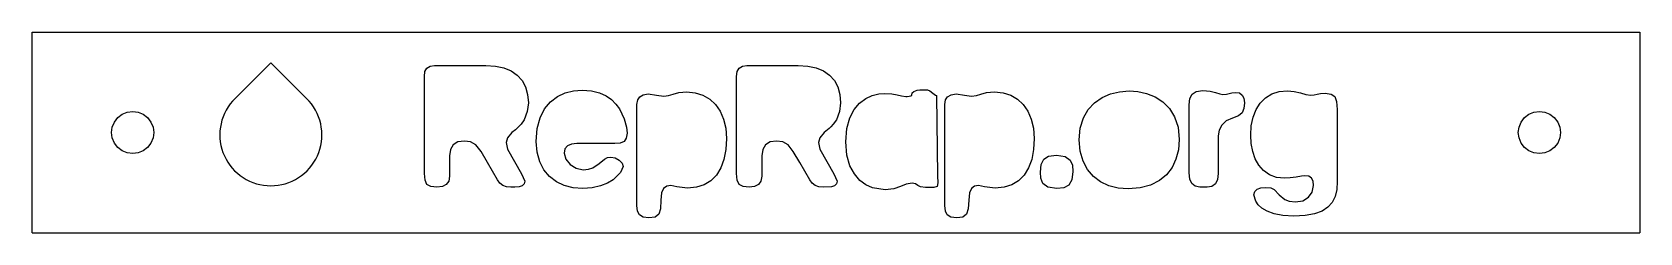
# Model space of a CAD drawing. Header units: metres. Extents: x -169 to -9, y -711 to -691.
import ezdxf

# ---------------------------------------------------------------- set-up
doc = ezdxf.new("R2010")
doc.units = ezdxf.units.M

msp = doc.modelspace()

# ---------------------------------------------------------------- linework, layer by layer
at = {"layer": 'COMPONENT0'}
for p, q in [((-130.18, -694.41, 0.02), (-129.86, -694.21, 0.02)), ((-129.86, -694.21, 0.02), (-129.42, -694.14, 0.02)), ((-129.42, -694.14, 0.02), (-124.31, -694.14, 0.02)), ((-124.31, -694.14, 0.02), (-123.36, -694.2, 0.02)), ((-123.36, -694.2, 0.02), (-122.52, -694.38, 0.02)), ((-122.52, -694.38, 0.02), (-121.79, -694.68, 0.02)), ((-99.1, -694.41, 0.02), (-98.78, -694.21, 0.02)), ((-98.78, -694.21, 0.02), (-98.34, -694.14, 0.02)), ((-98.34, -694.14, 0.02), (-93.23, -694.14, 0.02)), ((-93.23, -694.14, 0.02), (-92.28, -694.2, 0.02)), ((-92.28, -694.2, 0.02), (-91.44, -694.38, 0.02)), ((-91.44, -694.38, 0.02), (-90.71, -694.68, 0.02)), ((-130.43, -695.23, 0.02), (-130.37, -694.75, 0.02)), ((-130.43, -704.89, 0.02), (-130.43, -695.23, 0.02)), ((-130.37, -694.75, 0.02), (-130.18, -694.41, 0.02)), ((-121.79, -694.68, 0.02), (-121.18, -695.1, 0.02)), ((-121.18, -695.1, 0.02), (-120.7, -695.63, 0.02)), ((-120.7, -695.63, 0.02), (-120.35, -696.27, 0.02)), ((-99.35, -695.23, 0.02), (-99.29, -694.75, 0.02)), ((-99.35, -695.91, 0.02), (-99.35, -695.23, 0.02)), ((-99.35, -704.89, 0.02), (-99.35, -695.91, 0.02)), ((-99.29, -694.75, 0.02), (-99.1, -694.41, 0.02)), ((-90.71, -694.68, 0.02), (-90.1, -695.1, 0.02)), ((-90.1, -695.1, 0.02), (-89.62, -695.63, 0.02)), ((-89.62, -695.63, 0.02), (-89.27, -696.27, 0.02)), ((-120.35, -696.27, 0.02), (-120.15, -697.02, 0.02)), ((-120.15, -697.02, 0.02), (-120.08, -697.87, 0.02)), ((-117.88, -697.77, 0.02), (-117.19, -697.24, 0.02)), ((-117.19, -697.24, 0.02), (-116.42, -696.88, 0.02)), ((-116.42, -696.88, 0.02), (-115.58, -696.67, 0.02)), ((-115.58, -696.67, 0.02), (-114.71, -696.6, 0.02)), ((-114.71, -696.6, 0.02), (-113.78, -696.66, 0.02)), ((-113.78, -696.66, 0.02), (-113.01, -696.86, 0.02)), ((-113.01, -696.86, 0.02), (-112.35, -697.16, 0.02)), ((-112.35, -697.16, 0.02), (-111.8, -697.54, 0.02)), ((-111.8, -697.54, 0.02), (-111.36, -697.98, 0.02)), ((-109.27, -698.03, 0.02), (-109.2, -697.57, 0.02)), ((-109.2, -697.57, 0.02), (-108.99, -697.25, 0.02)), ((-108.99, -697.25, 0.02), (-108.64, -697.05, 0.02)), ((-108.64, -697.05, 0.02), (-108.15, -696.98, 0.02)), ((-108.15, -696.98, 0.02), (-107.32, -697.09, 0.02)), ((-107.32, -697.09, 0.02), (-106.6, -697.2, 0.02)), ((-106.6, -697.2, 0.02), (-106.12, -697.14, 0.02)), ((-106.12, -697.14, 0.02), (-105.67, -696.99, 0.02)), ((-105.67, -696.99, 0.02), (-105.12, -696.84, 0.02)), ((-105.12, -696.84, 0.02), (-104.32, -696.77, 0.02)), ((-104.32, -696.77, 0.02), (-103.47, -696.85, 0.02)), ((-103.47, -696.85, 0.02), (-102.7, -697.09, 0.02)), ((-102.7, -697.09, 0.02), (-102.02, -697.49, 0.02)), ((-102.02, -697.49, 0.02), (-101.45, -698.02, 0.02)), ((-89.27, -696.27, 0.02), (-89.07, -697.02, 0.02)), ((-89.07, -697.02, 0.02), (-89, -697.87, 0.02)), ((-87.12, -697.88, 0.02), (-86.51, -697.43, 0.02)), ((-86.51, -697.43, 0.02), (-85.86, -697.13, 0.02)), ((-85.86, -697.13, 0.02), (-85.2, -696.98, 0.02)), ((-85.2, -696.98, 0.02), (-84.6, -696.93, 0.02)), ((-84.6, -696.93, 0.02), (-83.91, -696.97, 0.02)), ((-83.91, -696.97, 0.02), (-83.39, -697.07, 0.02)), ((-83.39, -697.07, 0.02), (-82.95, -697.17, 0.02)), ((-82.95, -697.17, 0.02), (-82.5, -697.22, 0.02)), ((-82.5, -697.22, 0.02), (-82.38, -697.22, 0.02)), ((-82.38, -697.22, 0.02), (-82.19, -697.2, 0.02)), ((-82.19, -697.2, 0.02), (-82, -697.16, 0.02)), ((-82, -697.16, 0.02), (-81.92, -697.09, 0.02)), ((-81.92, -697.09, 0.02), (-81.87, -696.88, 0.02)), ((-81.87, -696.88, 0.02), (-81.73, -696.74, 0.02)), ((-81.73, -696.74, 0.02), (-81.39, -696.59, 0.02)), ((-81.39, -696.59, 0.02), (-81.11, -696.55, 0.02)), ((-81.11, -696.55, 0.02), (-80.35, -696.55, 0.02)), ((-80.35, -696.55, 0.02), (-80.13, -696.65, 0.02)), ((-80.13, -696.65, 0.02), (-79.83, -696.89, 0.02)), ((-79.83, -696.89, 0.02), (-79.57, -697.1, 0.02)), ((-79.57, -697.1, 0.02), (-79.46, -697.14, 0.02)), ((-79.46, -697.14, 0.02), (-79.35, -705.14, 0.02)), ((-78.64, -698.03, 0.02), (-78.57, -697.57, 0.02)), ((-78.57, -697.57, 0.02), (-78.36, -697.25, 0.02)), ((-78.36, -697.25, 0.02), (-78.01, -697.05, 0.02)), ((-78.01, -697.05, 0.02), (-77.52, -696.98, 0.02)), ((-77.52, -696.98, 0.02), (-76.69, -697.09, 0.02)), ((-76.69, -697.09, 0.02), (-75.97, -697.2, 0.02)), ((-75.97, -697.2, 0.02), (-75.49, -697.14, 0.02)), ((-75.49, -697.14, 0.02), (-75.05, -696.99, 0.02)), ((-75.05, -696.99, 0.02), (-74.49, -696.84, 0.02)), ((-74.49, -696.84, 0.02), (-73.69, -696.77, 0.02)), ((-73.69, -696.77, 0.02), (-72.84, -696.85, 0.02)), ((-72.84, -696.85, 0.02), (-72.07, -697.09, 0.02)), ((-72.07, -697.09, 0.02), (-71.39, -697.49, 0.02)), ((-71.39, -697.49, 0.02), (-70.82, -698.02, 0.02)), ((-63.73, -697.85, 0.02), (-62.99, -697.33, 0.02)), ((-62.99, -697.33, 0.02), (-62.15, -696.97, 0.02)), ((-62.15, -696.97, 0.02), (-61.24, -696.75, 0.02)), ((-61.24, -696.75, 0.02), (-60.3, -696.68, 0.02)), ((-60.3, -696.68, 0.02), (-59.43, -696.74, 0.02)), ((-59.43, -696.74, 0.02), (-58.55, -696.93, 0.02)), ((-58.55, -696.93, 0.02), (-57.7, -697.26, 0.02)), ((-57.7, -697.26, 0.02), (-56.94, -697.75, 0.02)), ((-54.31, -698.05, 0.02), (-54.24, -697.44, 0.02)), ((-54.24, -697.44, 0.02), (-54.03, -697, 0.02)), ((-54.03, -697, 0.02), (-53.62, -696.73, 0.02)), ((-53.62, -696.73, 0.02), (-52.94, -696.64, 0.02)), ((-52.94, -696.64, 0.02), (-52.21, -696.7, 0.02)), ((-52.21, -696.7, 0.02), (-51.68, -696.84, 0.02)), ((-51.68, -696.84, 0.02), (-51.28, -696.97, 0.02)), ((-51.28, -696.97, 0.02), (-50.95, -697.04, 0.02)), ((-50.95, -697.04, 0.02), (-50.6, -697, 0.02)), ((-50.6, -697, 0.02), (-50.33, -696.93, 0.02)), ((-50.33, -696.93, 0.02), (-50.06, -696.85, 0.02)), ((-50.06, -696.85, 0.02), (-49.72, -696.82, 0.02)), ((-49.72, -696.82, 0.02), (-49.32, -696.88, 0.02)), ((-49.32, -696.88, 0.02), (-49.04, -697.08, 0.02)), ((-49.04, -697.08, 0.02), (-48.87, -697.41, 0.02)), ((-48.87, -697.41, 0.02), (-48.81, -697.87, 0.02)), ((-47.24, -697.89, 0.02), (-46.73, -697.37, 0.02)), ((-46.73, -697.37, 0.02), (-46.1, -696.98, 0.02)), ((-46.1, -696.98, 0.02), (-45.37, -696.74, 0.02)), ((-45.37, -696.74, 0.02), (-44.54, -696.66, 0.02)), ((-44.54, -696.66, 0.02), (-43.87, -696.73, 0.02)), ((-43.87, -696.73, 0.02), (-43.24, -696.88, 0.02)), ((-43.24, -696.88, 0.02), (-42.69, -697.03, 0.02)), ((-42.69, -697.03, 0.02), (-42.22, -697.09, 0.02)), ((-42.22, -697.09, 0.02), (-41.89, -697.06, 0.02)), ((-41.89, -697.06, 0.02), (-41.58, -697, 0.02)), ((-41.58, -697, 0.02), (-41.23, -696.94, 0.02)), ((-41.23, -696.94, 0.02), (-40.77, -696.91, 0.02)), ((-40.77, -696.91, 0.02), (-40.18, -696.99, 0.02)), ((-40.18, -696.99, 0.02), (-39.82, -697.24, 0.02)), ((-39.82, -697.24, 0.02), (-39.64, -697.72, 0.02)), ((-120.19, -698.74, 0.02), (-120.51, -699.57, 0.02)), ((-120.08, -697.87, 0.02), (-120.19, -698.74, 0.02)), ((-118.91, -699.35, 0.02), (-118.46, -698.46, 0.02)), ((-118.46, -698.46, 0.02), (-117.88, -697.77, 0.02)), ((-111.36, -697.98, 0.02), (-111.01, -698.46, 0.02)), ((-111.01, -698.46, 0.02), (-110.54, -699.44, 0.02)), ((-109.27, -708.09, 0.02), (-109.27, -698.03, 0.02)), ((-101.45, -698.02, 0.02), (-100.99, -698.69, 0.02)), ((-100.99, -698.69, 0.02), (-100.65, -699.49, 0.02)), ((-89.11, -698.74, 0.02), (-89.43, -699.57, 0.02)), ((-89, -697.87, 0.02), (-89.11, -698.74, 0.02)), ((-88.08, -699.36, 0.02), (-87.65, -698.53, 0.02)), ((-87.65, -698.53, 0.02), (-87.12, -697.88, 0.02)), ((-78.64, -708.09, 0.02), (-78.64, -698.03, 0.02)), ((-70.82, -698.02, 0.02), (-70.36, -698.69, 0.02)), ((-70.36, -698.69, 0.02), (-70.03, -699.49, 0.02)), ((-64.84, -699.37, 0.02), (-64.36, -698.53, 0.02)), ((-64.36, -698.53, 0.02), (-63.73, -697.85, 0.02)), ((-56.94, -697.75, 0.02), (-56.28, -698.41, 0.02)), ((-56.28, -698.41, 0.02), (-55.76, -699.25, 0.02)), ((-54.31, -704.82, 0.02), (-54.31, -698.05, 0.02)), ((-49.4, -699.14, 0.02), (-50.01, -699.39, 0.02)), ((-49.05, -698.85, 0.02), (-49.4, -699.14, 0.02)), ((-48.87, -698.44, 0.02), (-49.05, -698.85, 0.02)), ((-48.81, -697.87, 0.02), (-48.87, -698.44, 0.02)), ((-47.95, -699.28, 0.02), (-47.65, -698.52, 0.02)), ((-47.65, -698.52, 0.02), (-47.24, -697.89, 0.02)), ((-39.64, -697.72, 0.02), (-39.58, -698.54, 0.02)), ((-39.58, -698.54, 0.02), (-39.58, -705.7, 0.02)), ((-121.71, -700.8, 0.02), (-122.14, -701.34, 0.02)), ((-121.36, -700.54, 0.02), (-121.71, -700.8, 0.02)), ((-121.22, -700.42, 0.02), (-121.36, -700.54, 0.02)), ((-121.16, -700.36, 0.02), (-121.22, -700.42, 0.02)), ((-121.05, -700.26, 0.02), (-121.16, -700.36, 0.02)), ((-120.81, -699.99, 0.02), (-121.05, -700.26, 0.02)), ((-120.51, -699.57, 0.02), (-120.81, -699.99, 0.02)), ((-119.3, -701.7, 0.02), (-119.2, -700.42, 0.02)), ((-119.2, -700.42, 0.02), (-118.91, -699.35, 0.02)), ((-110.54, -699.44, 0.02), (-110.31, -700.3, 0.02)), ((-110.31, -700.3, 0.02), (-110.26, -700.87, 0.02)), ((-100.65, -699.49, 0.02), (-100.44, -700.4, 0.02)), ((-100.44, -700.4, 0.02), (-100.37, -701.4, 0.02)), ((-90.63, -700.8, 0.02), (-91.06, -701.34, 0.02)), ((-90.14, -700.42, 0.02), (-90.63, -700.8, 0.02)), ((-90.08, -700.36, 0.02), (-90.14, -700.42, 0.02)), ((-89.98, -700.26, 0.02), (-90.08, -700.36, 0.02)), ((-89.73, -699.99, 0.02), (-89.98, -700.26, 0.02)), ((-89.43, -699.57, 0.02), (-89.73, -699.99, 0.02)), ((-88.47, -701.74, 0.02), (-88.38, -700.42, 0.02)), ((-88.38, -700.42, 0.02), (-88.08, -699.36, 0.02)), ((-70.03, -699.49, 0.02), (-69.82, -700.4, 0.02)), ((-69.82, -700.4, 0.02), (-69.75, -701.4, 0.02)), ((-65.26, -701.56, 0.02), (-65.16, -700.38, 0.02)), ((-65.16, -700.38, 0.02), (-64.84, -699.37, 0.02)), ((-55.76, -699.25, 0.02), (-55.42, -700.29, 0.02)), ((-55.42, -700.29, 0.02), (-55.31, -701.52, 0.02)), ((-51.33, -700.57, 0.02), (-51.42, -701.16, 0.02)), ((-51.06, -700.07, 0.02), (-51.33, -700.57, 0.02)), ((-50.62, -699.67, 0.02), (-51.06, -700.07, 0.02)), ((-50.01, -699.39, 0.02), (-50.62, -699.67, 0.02)), ((-48.19, -701.07, 0.02), (-48.13, -700.14, 0.02)), ((-48.13, -700.14, 0.02), (-47.95, -699.28, 0.02)), ((-127.56, -702.04, 0.02), (-127.84, -702.5, 0.02)), ((-127.1, -701.76, 0.02), (-127.56, -702.04, 0.02)), ((-126.45, -701.67, 0.02), (-127.1, -701.76, 0.02)), ((-125.83, -701.75, 0.02), (-126.45, -701.67, 0.02)), ((-125.32, -702.06, 0.02), (-125.83, -701.75, 0.02)), ((-124.79, -702.71, 0.02), (-125.32, -702.06, 0.02)), ((-122.14, -701.34, 0.02), (-122.28, -701.81, 0.02)), ((-122.28, -701.81, 0.02), (-122.14, -702.46, 0.02)), ((-119.21, -702.79, 0.02), (-119.3, -701.7, 0.02)), ((-116.2, -702.15, 0.02), (-116.44, -702.45, 0.02)), ((-115.8, -701.98, 0.02), (-116.2, -702.15, 0.02)), ((-115.25, -701.92, 0.02), (-115.8, -701.98, 0.02)), ((-112.32, -701.92, 0.02), (-115.25, -701.92, 0.02)), ((-111.49, -701.92, 0.02), (-112.32, -701.92, 0.02)), ((-110.93, -701.87, 0.02), (-111.49, -701.92, 0.02)), ((-110.55, -701.71, 0.02), (-110.93, -701.87, 0.02)), ((-110.33, -701.39, 0.02), (-110.55, -701.71, 0.02)), ((-110.26, -700.87, 0.02), (-110.33, -701.39, 0.02)), ((-100.37, -701.4, 0.02), (-100.44, -702.51, 0.02)), ((-96.48, -702.04, 0.02), (-96.76, -702.5, 0.02)), ((-96.02, -701.76, 0.02), (-96.48, -702.04, 0.02)), ((-95.37, -701.67, 0.02), (-96.02, -701.76, 0.02)), ((-94.75, -701.75, 0.02), (-95.37, -701.67, 0.02)), ((-94.24, -702.06, 0.02), (-94.75, -701.75, 0.02)), ((-93.71, -702.71, 0.02), (-94.24, -702.06, 0.02)), ((-91.06, -701.34, 0.02), (-91.21, -701.81, 0.02)), ((-91.21, -701.81, 0.02), (-91.06, -702.46, 0.02)), ((-88.37, -703.06, 0.02), (-88.47, -701.74, 0.02)), ((-69.75, -701.4, 0.02), (-69.81, -702.51, 0.02)), ((-65.16, -702.68, 0.02), (-65.26, -701.56, 0.02)), ((-55.31, -701.52, 0.02), (-55.39, -702.53, 0.02)), ((-51.42, -701.16, 0.02), (-51.42, -704.89, 0.02)), ((-48.14, -701.9, 0.02), (-48.19, -701.07, 0.02)), ((-47.99, -702.7, 0.02), (-48.14, -701.9, 0.02)), ((-127.84, -702.5, 0.02), (-127.93, -703.15, 0.02)), ((-127.93, -703.15, 0.02), (-127.93, -705.18, 0.02)), ((-124.13, -703.8, 0.02), (-124.79, -702.71, 0.02)), ((-123.15, -705.54, 0.02), (-124.13, -703.8, 0.02)), ((-122.14, -702.46, 0.02), (-120.77, -704.92, 0.02)), ((-118.95, -703.74, 0.02), (-119.21, -702.79, 0.02)), ((-118.53, -704.54, 0.02), (-118.95, -703.74, 0.02)), ((-116.44, -702.45, 0.02), (-116.52, -702.86, 0.02)), ((-116.52, -702.86, 0.02), (-116.35, -703.46, 0.02)), ((-116.35, -703.46, 0.02), (-115.93, -703.99, 0.02)), ((-115.93, -703.99, 0.02), (-115.33, -704.38, 0.02)), ((-113.68, -704.32, 0.02), (-113.03, -703.89, 0.02)), ((-113.03, -703.89, 0.02), (-112.5, -703.46, 0.02)), ((-112.5, -703.46, 0.02), (-112.22, -703.31, 0.02)), ((-112.22, -703.31, 0.02), (-111.88, -703.26, 0.02)), ((-111.88, -703.26, 0.02), (-111.45, -703.35, 0.02)), ((-111.45, -703.35, 0.02), (-111.05, -703.57, 0.02)), ((-111.05, -703.57, 0.02), (-110.76, -703.87, 0.02)), ((-110.76, -703.87, 0.02), (-110.65, -704.2, 0.02)), ((-100.62, -703.49, 0.02), (-100.93, -704.33, 0.02)), ((-100.44, -702.51, 0.02), (-100.62, -703.49, 0.02)), ((-96.76, -702.5, 0.02), (-96.85, -703.15, 0.02)), ((-96.85, -703.15, 0.02), (-96.85, -705.18, 0.02)), ((-93.05, -703.8, 0.02), (-93.71, -702.71, 0.02)), ((-92.07, -705.54, 0.02), (-93.05, -703.8, 0.02)), ((-91.06, -702.46, 0.02), (-89.69, -704.92, 0.02)), ((-88.07, -704.12, 0.02), (-88.37, -703.06, 0.02)), ((-69.99, -703.49, 0.02), (-70.3, -704.33, 0.02)), ((-69.81, -702.51, 0.02), (-69.99, -703.49, 0.02)), ((-69.12, -704.78, 0.02), (-69.04, -703.99, 0.02)), ((-69.04, -703.99, 0.02), (-68.79, -703.46, 0.02)), ((-68.79, -703.46, 0.02), (-68.3, -703.17, 0.02)), ((-68.3, -703.17, 0.02), (-67.53, -703.07, 0.02)), ((-67.53, -703.07, 0.02), (-66.64, -703.21, 0.02)), ((-66.64, -703.21, 0.02), (-66.15, -703.56, 0.02)), ((-66.15, -703.56, 0.02), (-65.94, -704.08, 0.02)), ((-64.88, -703.66, 0.02), (-65.16, -702.68, 0.02)), ((-64.43, -704.5, 0.02), (-64.88, -703.66, 0.02)), ((-55.63, -703.47, 0.02), (-56.02, -704.3, 0.02)), ((-55.39, -702.53, 0.02), (-55.63, -703.47, 0.02)), ((-47.74, -703.43, 0.02), (-47.99, -702.7, 0.02)), ((-47.38, -704.07, 0.02), (-47.74, -703.43, 0.02)), ((-130.36, -705.57, 0.02), (-130.43, -704.89, 0.02)), ((-130.17, -705.98, 0.02), (-130.36, -705.57, 0.02)), ((-127.93, -705.18, 0.02), (-128.01, -705.65, 0.02)), ((-122.92, -705.86, 0.02), (-123.15, -705.54, 0.02)), ((-120.77, -704.92, 0.02), (-120.44, -705.68, 0.02)), ((-117.97, -705.21, 0.02), (-118.53, -704.54, 0.02)), ((-117.29, -705.73, 0.02), (-117.97, -705.21, 0.02)), ((-115.33, -704.38, 0.02), (-114.63, -704.52, 0.02)), ((-114.63, -704.52, 0.02), (-114.11, -704.47, 0.02)), ((-114.11, -704.47, 0.02), (-113.68, -704.32, 0.02)), ((-111.64, -705.52, 0.02), (-112.2, -705.85, 0.02)), ((-110.9, -704.79, 0.02), (-111.64, -705.52, 0.02)), ((-110.65, -704.2, 0.02), (-110.9, -704.79, 0.02)), ((-101.37, -705.05, 0.02), (-101.92, -705.62, 0.02)), ((-100.93, -704.33, 0.02), (-101.37, -705.05, 0.02)), ((-99.29, -705.57, 0.02), (-99.35, -704.89, 0.02)), ((-99.09, -705.98, 0.02), (-99.29, -705.57, 0.02)), ((-96.85, -705.18, 0.02), (-96.93, -705.65, 0.02)), ((-91.84, -705.86, 0.02), (-92.07, -705.54, 0.02)), ((-89.69, -704.92, 0.02), (-89.36, -705.68, 0.02)), ((-87.63, -704.95, 0.02), (-88.07, -704.12, 0.02)), ((-87.09, -705.59, 0.02), (-87.63, -704.95, 0.02)), ((-86.48, -706.04, 0.02), (-87.09, -705.59, 0.02)), ((-79.35, -705.14, 0.02), (-79.33, -705.83, 0.02)), ((-70.74, -705.05, 0.02), (-71.29, -705.62, 0.02)), ((-70.3, -704.33, 0.02), (-70.74, -705.05, 0.02)), ((-69.08, -705.37, 0.02), (-69.12, -704.78, 0.02)), ((-68.87, -705.89, 0.02), (-69.08, -705.37, 0.02)), ((-66, -705.54, 0.02), (-66.29, -706.05, 0.02)), ((-65.9, -704.7, 0.02), (-66, -705.54, 0.02)), ((-65.94, -704.08, 0.02), (-65.9, -704.7, 0.02)), ((-63.85, -705.19, 0.02), (-64.43, -704.5, 0.02)), ((-63.14, -705.73, 0.02), (-63.85, -705.19, 0.02)), ((-56.57, -705.02, 0.02), (-57.27, -705.61, 0.02)), ((-56.02, -704.3, 0.02), (-56.57, -705.02, 0.02)), ((-54.25, -705.45, 0.02), (-54.31, -704.82, 0.02)), ((-54.05, -705.9, 0.02), (-54.25, -705.45, 0.02)), ((-51.49, -705.49, 0.02), (-51.7, -705.92, 0.02)), ((-51.42, -704.89, 0.02), (-51.49, -705.49, 0.02)), ((-46.91, -704.61, 0.02), (-47.38, -704.07, 0.02)), ((-46.33, -705.02, 0.02), (-46.91, -704.61, 0.02)), ((-45.64, -705.29, 0.02), (-46.33, -705.02, 0.02)), ((-44.83, -705.38, 0.02), (-45.64, -705.29, 0.02)), ((-44.28, -705.34, 0.02), (-44.83, -705.38, 0.02)), ((-43.68, -705.25, 0.02), (-44.28, -705.34, 0.02)), ((-43.14, -705.16, 0.02), (-43.68, -705.25, 0.02)), ((-42.8, -705.12, 0.02), (-43.14, -705.16, 0.02)), ((-42.4, -705.18, 0.02), (-42.8, -705.12, 0.02)), ((-42.13, -705.35, 0.02), (-42.4, -705.18, 0.02)), ((-41.98, -705.65, 0.02), (-42.13, -705.35, 0.02)), ((-129.79, -706.19, 0.02), (-130.17, -705.98, 0.02)), ((-129.2, -706.26, 0.02), (-129.79, -706.19, 0.02)), ((-128.64, -706.2, 0.02), (-129.2, -706.26, 0.02)), ((-128.25, -705.99, 0.02), (-128.64, -706.2, 0.02)), ((-128.01, -705.65, 0.02), (-128.25, -705.99, 0.02)), ((-122.62, -706.08, 0.02), (-122.92, -705.86, 0.02)), ((-122.25, -706.22, 0.02), (-122.62, -706.08, 0.02)), ((-121.81, -706.26, 0.02), (-122.25, -706.22, 0.02)), ((-121.42, -706.26, 0.02), (-121.81, -706.26, 0.02)), ((-120.99, -706.23, 0.02), (-121.42, -706.26, 0.02)), ((-120.68, -706.12, 0.02), (-120.99, -706.23, 0.02)), ((-120.5, -705.94, 0.02), (-120.68, -706.12, 0.02)), ((-120.44, -705.68, 0.02), (-120.5, -705.94, 0.02)), ((-116.51, -706.11, 0.02), (-117.29, -705.73, 0.02)), ((-115.63, -706.33, 0.02), (-116.51, -706.11, 0.02)), ((-114.67, -706.4, 0.02), (-115.63, -706.33, 0.02)), ((-113.72, -706.34, 0.02), (-114.67, -706.4, 0.02)), ((-112.9, -706.14, 0.02), (-113.72, -706.34, 0.02)), ((-112.2, -705.85, 0.02), (-112.9, -706.14, 0.02)), ((-106.82, -706.83, 0.02), (-106.89, -707.55, 0.02)), ((-106.62, -706.4, 0.02), (-106.82, -706.83, 0.02)), ((-106.3, -706.17, 0.02), (-106.62, -706.4, 0.02)), ((-105.91, -706.1, 0.02), (-106.3, -706.17, 0.02)), ((-105.29, -706.23, 0.02), (-105.91, -706.1, 0.02)), ((-104.25, -706.35, 0.02), (-105.29, -706.23, 0.02)), ((-103.36, -706.27, 0.02), (-104.25, -706.35, 0.02)), ((-102.59, -706.03, 0.02), (-103.36, -706.27, 0.02)), ((-101.92, -705.62, 0.02), (-102.59, -706.03, 0.02)), ((-98.71, -706.19, 0.02), (-99.09, -705.98, 0.02)), ((-98.12, -706.26, 0.02), (-98.71, -706.19, 0.02)), ((-97.56, -706.2, 0.02), (-98.12, -706.26, 0.02)), ((-97.17, -705.99, 0.02), (-97.56, -706.2, 0.02)), ((-96.93, -705.65, 0.02), (-97.17, -705.99, 0.02)), ((-91.54, -706.08, 0.02), (-91.84, -705.86, 0.02)), ((-91.17, -706.22, 0.02), (-91.54, -706.08, 0.02)), ((-90.74, -706.26, 0.02), (-91.17, -706.22, 0.02)), ((-89.91, -706.23, 0.02), (-90.74, -706.26, 0.02)), ((-89.6, -706.12, 0.02), (-89.91, -706.23, 0.02)), ((-89.42, -705.94, 0.02), (-89.6, -706.12, 0.02)), ((-89.36, -705.68, 0.02), (-89.42, -705.94, 0.02)), ((-85.82, -706.32, 0.02), (-86.48, -706.04, 0.02)), ((-84.56, -706.52, 0.02), (-85.82, -706.32, 0.02)), ((-83.71, -706.42, 0.02), (-84.56, -706.52, 0.02)), ((-83.05, -706.19, 0.02), (-83.71, -706.42, 0.02)), ((-82.48, -705.97, 0.02), (-83.05, -706.19, 0.02)), ((-81.87, -705.87, 0.02), (-82.48, -705.97, 0.02)), ((-81.54, -705.94, 0.02), (-81.87, -705.87, 0.02)), ((-81.33, -706.09, 0.02), (-81.54, -705.94, 0.02)), ((-81.05, -706.24, 0.02), (-81.33, -706.09, 0.02)), ((-80.55, -706.3, 0.02), (-81.05, -706.24, 0.02)), ((-79.73, -706.29, 0.02), (-80.55, -706.3, 0.02)), ((-79.38, -706.18, 0.02), (-79.73, -706.29, 0.02)), ((-79.33, -705.83, 0.02), (-79.38, -706.18, 0.02)), ((-76.19, -706.83, 0.02), (-76.26, -707.55, 0.02)), ((-75.99, -706.4, 0.02), (-76.19, -706.83, 0.02)), ((-75.67, -706.17, 0.02), (-75.99, -706.4, 0.02)), ((-75.28, -706.1, 0.02), (-75.67, -706.17, 0.02)), ((-74.67, -706.23, 0.02), (-75.28, -706.1, 0.02)), ((-73.62, -706.35, 0.02), (-74.67, -706.23, 0.02)), ((-72.73, -706.27, 0.02), (-73.62, -706.35, 0.02)), ((-71.96, -706.03, 0.02), (-72.73, -706.27, 0.02)), ((-71.29, -705.62, 0.02), (-71.96, -706.03, 0.02)), ((-68.38, -706.26, 0.02), (-68.87, -705.89, 0.02)), ((-67.49, -706.4, 0.02), (-68.38, -706.26, 0.02)), ((-66.79, -706.32, 0.02), (-67.49, -706.4, 0.02)), ((-66.29, -706.05, 0.02), (-66.79, -706.32, 0.02)), ((-62.3, -706.12, 0.02), (-63.14, -705.73, 0.02)), ((-61.37, -706.36, 0.02), (-62.3, -706.12, 0.02)), ((-60.37, -706.44, 0.02), (-61.37, -706.36, 0.02)), ((-59.18, -706.34, 0.02), (-60.37, -706.44, 0.02)), ((-58.15, -706.06, 0.02), (-59.18, -706.34, 0.02)), ((-57.27, -705.61, 0.02), (-58.15, -706.06, 0.02)), ((-53.72, -706.17, 0.02), (-54.05, -705.9, 0.02)), ((-53.26, -706.26, 0.02), (-53.72, -706.17, 0.02)), ((-52.54, -706.26, 0.02), (-53.26, -706.26, 0.02)), ((-52.05, -706.18, 0.02), (-52.54, -706.26, 0.02)), ((-51.7, -705.92, 0.02), (-52.05, -706.18, 0.02)), ((-47.87, -707.01, 0.02), (-47.79, -706.69, 0.02)), ((-47.69, -707.65, 0.02), (-47.87, -707.01, 0.02)), ((-47.79, -706.69, 0.02), (-47.56, -706.46, 0.02)), ((-47.56, -706.46, 0.02), (-47.18, -706.33, 0.02)), ((-47.18, -706.33, 0.02), (-46.67, -706.28, 0.02)), ((-46.67, -706.28, 0.02), (-46.19, -706.34, 0.02)), ((-46.19, -706.34, 0.02), (-45.85, -706.51, 0.02)), ((-45.85, -706.51, 0.02), (-45.35, -707.01, 0.02)), ((-45.35, -707.01, 0.02), (-44.78, -707.5, 0.02)), ((-42.43, -707.27, 0.02), (-42.06, -706.75, 0.02)), ((-42.06, -706.75, 0.02), (-41.93, -706.1, 0.02)), ((-41.93, -706.1, 0.02), (-41.98, -705.65, 0.02)), ((-39.8, -707.2, 0.02), (-40.08, -707.79, 0.02)), ((-39.63, -706.5, 0.02), (-39.8, -707.2, 0.02)), ((-39.58, -705.7, 0.02), (-39.63, -706.5, 0.02)), ((-109.21, -708.64, 0.02), (-109.27, -708.09, 0.02)), ((-109.03, -709.02, 0.02), (-109.21, -708.64, 0.02)), ((-106.93, -708.41, 0.02), (-107.1, -708.95, 0.02)), ((-106.89, -707.55, 0.02), (-106.93, -708.41, 0.02)), ((-78.58, -708.64, 0.02), (-78.64, -708.09, 0.02)), ((-78.4, -709.02, 0.02), (-78.58, -708.64, 0.02)), ((-76.3, -708.41, 0.02), (-76.48, -708.95, 0.02)), ((-76.26, -707.55, 0.02), (-76.3, -708.41, 0.02)), ((-47.45, -708.01, 0.02), (-47.69, -707.65, 0.02)), ((-47.08, -708.35, 0.02), (-47.45, -708.01, 0.02)), ((-46.55, -708.65, 0.02), (-47.08, -708.35, 0.02)), ((-45.87, -708.91, 0.02), (-46.55, -708.65, 0.02)), ((-44.78, -707.5, 0.02), (-44.35, -707.67, 0.02)), ((-44.35, -707.67, 0.02), (-43.74, -707.73, 0.02)), ((-43.74, -707.73, 0.02), (-43.01, -707.61, 0.02)), ((-43.01, -707.61, 0.02), (-42.43, -707.27, 0.02)), ((-41.09, -708.65, 0.02), (-41.84, -708.93, 0.02)), ((-40.51, -708.27, 0.02), (-41.09, -708.65, 0.02)), ((-40.08, -707.79, 0.02), (-40.51, -708.27, 0.02)), ((-108.67, -709.25, 0.02), (-109.03, -709.02, 0.02)), ((-108.08, -709.32, 0.02), (-108.67, -709.25, 0.02)), ((-107.46, -709.24, 0.02), (-108.08, -709.32, 0.02)), ((-107.1, -708.95, 0.02), (-107.46, -709.24, 0.02)), ((-78.04, -709.25, 0.02), (-78.4, -709.02, 0.02)), ((-77.45, -709.32, 0.02), (-78.04, -709.25, 0.02)), ((-76.84, -709.24, 0.02), (-77.45, -709.32, 0.02)), ((-76.48, -708.95, 0.02), (-76.84, -709.24, 0.02)), ((-44.99, -709.08, 0.02), (-45.87, -708.91, 0.02)), ((-43.89, -709.14, 0.02), (-44.99, -709.08, 0.02)), ((-42.77, -709.09, 0.02), (-43.89, -709.14, 0.02)), ((-41.84, -708.93, 0.02), (-42.77, -709.09, 0.02))]:
    msp.add_line(p, q, dxfattribs=at)
at = {"layer": 'GROUP1'}
for p, q in [((-149.52, -697.69), (-145.71, -693.88)), ((-141.89, -697.69), (-145.71, -693.88)), ((-150.31, -698.91), (-150.45, -699.24)), ((-150.15, -698.58), (-150.31, -698.91)), ((-149.96, -698.27), (-150.15, -698.58)), ((-149.75, -697.97), (-149.96, -698.27)), ((-149.52, -697.69), (-149.75, -697.97)), ((-141.66, -697.97), (-141.89, -697.69)), ((-141.45, -698.27), (-141.66, -697.97)), ((-141.27, -698.58), (-141.45, -698.27)), ((-141.1, -698.91), (-141.27, -698.58)), ((-140.96, -699.24), (-141.1, -698.91)), ((-150.77, -700.66), (-150.79, -701.02)), ((-150.73, -700.3), (-150.77, -700.66)), ((-150.66, -699.94), (-150.73, -700.3)), ((-150.57, -699.59), (-150.66, -699.94)), ((-150.45, -699.24), (-150.57, -699.59)), ((-140.84, -699.59), (-140.96, -699.24)), ((-140.75, -699.94), (-140.84, -699.59)), ((-140.69, -700.3), (-140.75, -699.94)), ((-140.64, -700.66), (-140.69, -700.3)), ((-140.63, -701.02), (-140.64, -700.66)), ((-150.79, -701.02), (-150.77, -701.38)), ((-150.77, -701.38), (-150.74, -701.75)), ((-150.74, -701.75), (-150.67, -702.1)), ((-150.67, -702.1), (-150.59, -702.46)), ((-140.83, -702.46), (-140.74, -702.1)), ((-140.74, -702.1), (-140.68, -701.75)), ((-140.68, -701.75), (-140.64, -701.38)), ((-140.64, -701.38), (-140.63, -701.02)), ((-150.59, -702.46), (-150.47, -702.8)), ((-150.47, -702.8), (-150.33, -703.14)), ((-150.33, -703.14), (-150.17, -703.46)), ((-150.17, -703.46), (-149.99, -703.78)), ((-149.99, -703.78), (-149.78, -704.08)), ((-141.63, -704.08), (-141.43, -703.78)), ((-141.43, -703.78), (-141.24, -703.46)), ((-141.24, -703.46), (-141.08, -703.14)), ((-141.08, -703.14), (-140.94, -702.8)), ((-140.94, -702.8), (-140.83, -702.46)), ((-149.78, -704.08), (-149.55, -704.36)), ((-149.55, -704.36), (-149.31, -704.63)), ((-149.31, -704.63), (-149.04, -704.87)), ((-149.04, -704.87), (-148.76, -705.1)), ((-148.76, -705.1), (-148.46, -705.31)), ((-148.46, -705.31), (-148.15, -705.5)), ((-148.15, -705.5), (-147.82, -705.66)), ((-143.59, -705.66), (-143.27, -705.5)), ((-143.27, -705.5), (-142.95, -705.31)), ((-142.95, -705.31), (-142.66, -705.1)), ((-142.66, -705.1), (-142.37, -704.87)), ((-142.37, -704.87), (-142.11, -704.63)), ((-142.11, -704.63), (-141.86, -704.36)), ((-141.86, -704.36), (-141.63, -704.08)), ((-147.82, -705.66), (-147.49, -705.8)), ((-147.49, -705.8), (-147.14, -705.92)), ((-147.14, -705.92), (-146.79, -706.01)), ((-146.79, -706.01), (-146.43, -706.07)), ((-146.43, -706.07), (-146.07, -706.11)), ((-146.07, -706.11), (-145.71, -706.12)), ((-145.71, -706.12), (-145.34, -706.11)), ((-145.34, -706.11), (-144.98, -706.07)), ((-144.98, -706.07), (-144.62, -706.01)), ((-144.62, -706.01), (-144.27, -705.92)), ((-144.27, -705.92), (-143.93, -705.8)), ((-143.93, -705.8), (-143.59, -705.66))]:
    msp.add_line(p, q, dxfattribs=at)
at = {"layer": 'Layer0'}
for p, q in [((-169.46, -690.82), (-9.46, -690.82)), ((-169.46, -710.82), (-169.46, -690.82)), ((-9.46, -690.82), (-9.46, -710.82)), ((-160.95, -699.33), (-160.51, -699)), ((-160.51, -699), (-160.01, -698.79)), ((-160.01, -698.79), (-159.46, -698.72)), ((-159.46, -698.72), (-158.92, -698.79)), ((-158.92, -698.79), (-158.41, -699)), ((-158.41, -699), (-157.98, -699.33)), ((-20.95, -699.33), (-20.51, -699)), ((-20.51, -699), (-20.01, -698.79)), ((-20.01, -698.79), (-19.46, -698.72)), ((-19.46, -698.72), (-18.92, -698.79)), ((-18.92, -698.79), (-18.41, -699)), ((-18.41, -699), (-17.98, -699.33)), ((-161.56, -700.82), (-161.49, -700.27)), ((-161.49, -700.27), (-161.28, -699.77)), ((-161.28, -699.77), (-160.95, -699.33)), ((-157.98, -699.33), (-157.64, -699.77)), ((-157.64, -699.77), (-157.43, -700.27)), ((-157.43, -700.27), (-157.36, -700.82)), ((-21.56, -700.82), (-21.49, -700.27)), ((-21.49, -700.27), (-21.28, -699.77)), ((-21.28, -699.77), (-20.95, -699.33)), ((-17.98, -699.33), (-17.64, -699.77)), ((-17.64, -699.77), (-17.43, -700.27)), ((-17.43, -700.27), (-17.36, -700.82)), ((-161.49, -701.36), (-161.56, -700.82)), ((-161.28, -701.87), (-161.49, -701.36)), ((-160.95, -702.3), (-161.28, -701.87)), ((-160.51, -702.63), (-160.95, -702.3)), ((-157.98, -702.3), (-158.41, -702.63)), ((-157.64, -701.87), (-157.98, -702.3)), ((-157.43, -701.36), (-157.64, -701.87)), ((-157.36, -700.82), (-157.43, -701.36)), ((-21.49, -701.36), (-21.56, -700.82)), ((-21.28, -701.87), (-21.49, -701.36)), ((-20.95, -702.3), (-21.28, -701.87)), ((-20.51, -702.63), (-20.95, -702.3)), ((-17.98, -702.3), (-18.41, -702.63)), ((-17.64, -701.87), (-17.98, -702.3)), ((-17.43, -701.36), (-17.64, -701.87)), ((-17.36, -700.82), (-17.43, -701.36)), ((-160.01, -702.84), (-160.51, -702.63)), ((-159.46, -702.92), (-160.01, -702.84)), ((-158.92, -702.84), (-159.46, -702.92)), ((-158.41, -702.63), (-158.92, -702.84)), ((-20.01, -702.84), (-20.51, -702.63)), ((-19.46, -702.92), (-20.01, -702.84)), ((-18.92, -702.84), (-19.46, -702.92)), ((-18.41, -702.63), (-18.92, -702.84)), ((-169.46, -710.82), (-9.46, -710.82))]:
    msp.add_line(p, q, dxfattribs=at)

doc.saveas('drawing.dxf')
